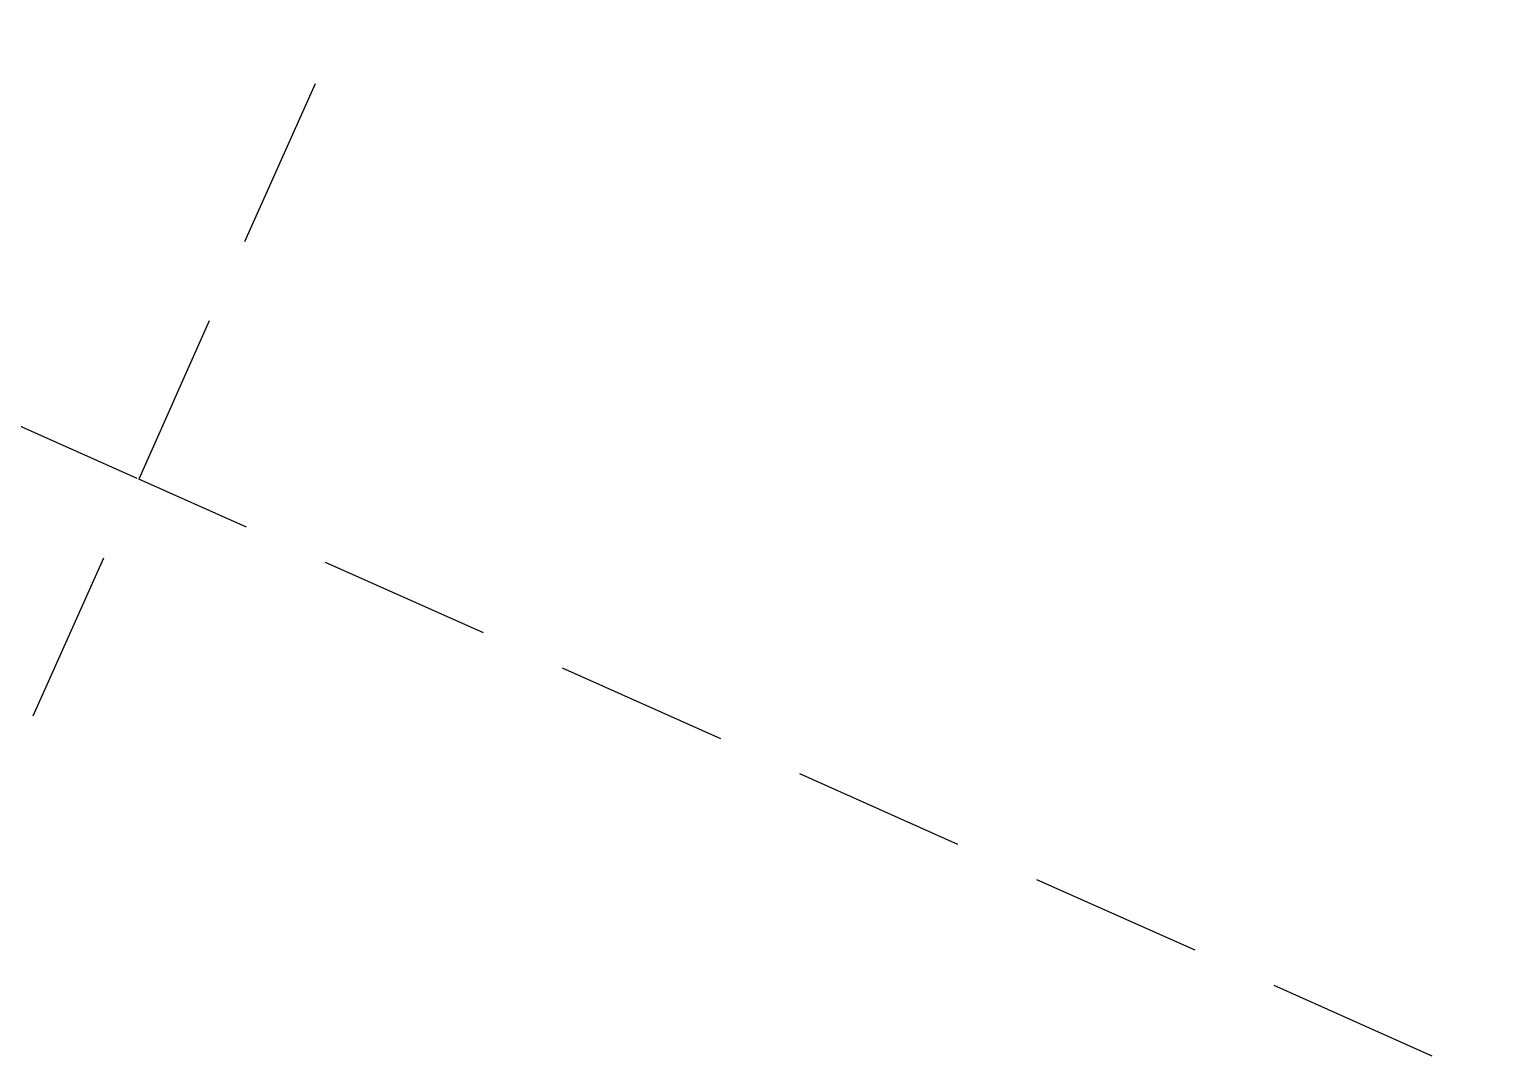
# Model space of a CAD drawing. Header units: inches. Extents: x -26500 to 0, y -3347 to 2257.
# Drawn here: x -23477.9 to -23426.8, y -1441.5 to -1405.7 of the extents above; entities that cross this region are included whole.
import ezdxf

# ---------------------------------------------------------------- set-up
doc = ezdxf.new("R2010")
doc.units = ezdxf.units.IN
doc.header["$LTSCALE"] = 48
doc.header["$MEASUREMENT"] = 0
doc.linetypes.add('NB - 5th floor_plan$0$HIDDEN2', pattern=[0.1875, 0.125, -0.0625])
for name, color, linetype in [('NB - 5th floor_plan$0$STDROPS', 1, 'NB - 5th floor_plan$0$HIDDEN2'), ('NB - 5th floor_plan$0$STSLABEDGE', 1, 'NB - 5th floor_plan$0$HIDDEN2'), ('XREF', 7, 'Continuous')]:
    doc.layers.add(name, color=color, linetype=linetype)
doc.styles.add('NB - 5th floor_plan$0$ROMANS', font='romans.shx', dxfattribs={"width": 0.8})
doc.dimstyles.new('NB - 5th floor_plan$0$tce_96', dxfattribs={"dimscale": 96, "dimtxt": 0.09375, "dimasz": 0.075, "dimexe": 0.075, "dimexo": 0.0625, "dimgap": 0.03125, "dimtad": 1, "dimdec": 3, "dimzin": 3, "dimdsep": 46, "dimlunit": 4, "dimtxsty": 'NB - 5th floor_plan$0$ROMANS', "dimblk": 'NB - 5th floor_plan$0$_ArchTick', "dimcen": 0, "dimdle": 0.075, "dimclrd": 3, "dimclre": 3, "dimclrt": 10, "dimadec": 0, "dimazin": 1, "dimtfac": 1, "dimtdec": 3, "dimtmove": 0, "dimatfit": 3, "dimldrblk": 'NB - 5th floor_plan$0$_ArchTick', "dimfxl": 1, "dimtolj": 1, "dimtzin": 1, "dimlwd": -1, "dimlwe": -1, "dimarcsym": 0})

# ---------------------------------------------------------------- blocks, each defined once
blk = doc.blocks.new('NB - 5th floor_plan$0$_ArchTick')
at = {"linetype": 'ByBlock', "const_width": 0.15}
blk.add_lwpolyline([(-0.5, -0.5), (0.5, 0.5)], dxfattribs=at)
blk = doc.blocks.new('*D570')
at = {"layer": 'Defpoints', "color": 0, "linetype": 'NB - 5th floor_plan$0$HIDDEN2', "transparency": 16777216}
for p in [(-23500.105, -1409.69), (-23474.154, -1421.267), (-23498.599, -1476.061)]:
    blk.add_point(p, dxfattribs=at)
at = {"layer": 'NB - 5th floor_plan$0$STSLABEDGE', "color": 8, "linetype": 'NB - 5th floor_plan$0$HIDDEN2', "transparency": 16777216}
blk.add_line((-23524.58, -1464.553), (-23500.074, -1409.621), dxfattribs=at)
at = {"layer": 'NB - 5th floor_plan$0$STSLABEDGE', "color": 3, "linetype": 'NB - 5th floor_plan$0$HIDDEN2', "transparency": 16777216}
for p, q in [((-23474.211, -1421.241), (-23500.173, -1409.659)), ((-23498.656, -1476.036), (-23524.618, -1464.454))]:
    blk.add_line(p, q, dxfattribs=at)
at = {"layer": 'NB - 5th floor_plan$0$STSLABEDGE', "color": 8, "linetype": 'NB - 5th floor_plan$0$HIDDEN2', "transparency": 16777216, "xscale": 0.075, "yscale": 0.075, "zscale": 0.075}
for p, rotation in [((-23500.105, -1409.69), 65.95749223412415), ((-23524.55, -1464.484), 245.9574922341241)]:
    blk.add_blockref('NB - 5th floor_plan$0$_ArchTick', p, dxfattribs=dict(at, rotation=rotation))
at = {"layer": 'NB - 5th floor_plan$0$STSLABEDGE', "color": 10, "linetype": 'NB - 5th floor_plan$0$HIDDEN2', "transparency": 16777216, "insert": (-23508.19, -1427.599), "char_height": 0.0938, "attachment_point": 5, "rotation": 65.9575, "style": 'NB - 5th floor_plan$0$ROMANS'}
blk.add_mtext('\\A1;5\'-0"', dxfattribs=at)
blk = doc.blocks.new('NB - 5th floor_plan')
at = {"layer": 'NB - 5th floor_plan$0$STDROPS', "color": 1, "linetype": 'NB - 5th floor_plan$0$HIDDEN2'}
blk.add_line((-23396.4514, -1455.9313, 0), (-23474.1543, -1421.2666, 0), dxfattribs=at)
at = {"layer": 'NB - 5th floor_plan$0$STDROPS', "color": 1, "linetype": 'NB - 5th floor_plan$0$HIDDEN2', "elevation": 0}
blk.add_lwpolyline([(-23431.3725, -1325.3689), (-23613.3103, -1733.1932)], dxfattribs=at)
at = {"layer": 'NB - 5th floor_plan$0$STSLABEDGE', "color": 1, "linetype": 'NB - 5th floor_plan$0$HIDDEN2'}
dim = blk.add_linear_dim(base=(-23500.1047, -1409.6897, 0), p1=(-23498.5991, -1476.0612, 0), p2=(-23474.1543, -1421.2666, 0), angle=65.95749, dimstyle='NB - 5th floor_plan$0$tce_96', override={"dimscale": 1, "dimclrd": 8}, dxfattribs=at)
dim.commit()
dim.dimension.update_dxf_attribs({"geometry": '*D570', "text_midpoint": (-23508.1101, -1427.6342, 0), "dimtype": 129})

msp = doc.modelspace()

# ---------------------------------------------------------------- block references
at = {"layer": 'XREF'}
msp.add_blockref('NB - 5th floor_plan', (0, 0), dxfattribs=at)

doc.saveas('drawing.dxf')
